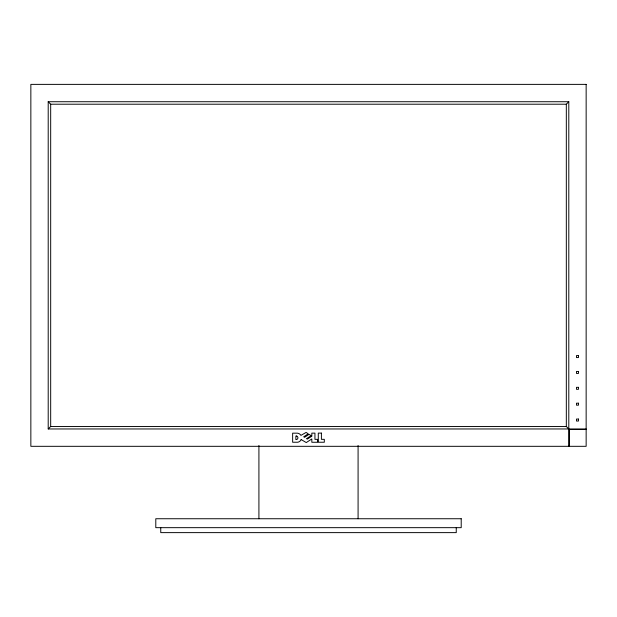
<?xml version="1.0" encoding="UTF-8"?>
<svg xmlns="http://www.w3.org/2000/svg" width="617" height="617" viewBox="0 0 617 617"><rect width="100%" height="100%" fill="white"/><g stroke="black" fill="none" stroke-linecap="round" stroke-linejoin="round"><path stroke-width="0.93" d="M568.797 446.315L568.797 101.728L48.203 101.728L48.203 428.962L50.679 426.478L566.321 426.478L568.797 428.962M48.203 101.728L50.679 104.211L566.321 104.211L568.797 101.728M48.203 428.962L586.15 428.962M586.15 429.455L569.29 429.455L569.29 446.315M566.321 104.211L566.321 426.478M456.248 527.666L456.248 532.625L160.752 532.625L160.752 527.666M358.084 445.482L358.084 518.743M258.916 445.482L258.916 518.743M50.679 104.211L50.679 426.478M301.15 439.551L301.104 439.697A4.566 4.566 0 0 1 297.618 442.242L292.635 442.242L292.635 433.165L297.201 433.165A4.566 4.566 0 0 1 300.911 435.378L306.125 432.424L308.199 433.813L303.703 436.805L304.597 437.337L309.055 434.299L311.107 435.71L306.572 438.641L307.251 439.119L311.824 436.25L311.824 433.134L314.94 433.134L314.94 439.358L317.639 439.358L317.639 442.266L311.824 442.266L311.824 438.949L306.256 442.574L301.15 439.551M586.15 84.375L30.85 84.375L30.85 446.315L586.15 446.315L586.15 84.375M578.468 355.585L576.479 355.585L576.479 357.567L578.468 357.567L578.468 355.585M578.468 371.449L576.479 371.449L576.479 373.439L578.468 373.439L578.468 371.449M578.468 387.322L576.479 387.322L576.479 389.304L578.468 389.304L578.468 387.322M578.468 403.186L576.479 403.186L576.479 405.168L578.468 405.168L578.468 403.186M578.468 419.051L576.479 419.051L576.479 421.033L578.468 421.033L578.468 419.051M321.403 433.103L318.287 433.103L318.287 442.242L324.311 442.242L324.311 439.335L321.403 439.335L321.403 433.103M296.692 436.026L295.859 436.026L295.859 439.551L296.692 439.551A1.874 1.874 0 0 0 296.692 436.026M461.207 518.743L155.792 518.743L155.792 527.666L461.207 527.666L461.207 518.743"/></g></svg>
